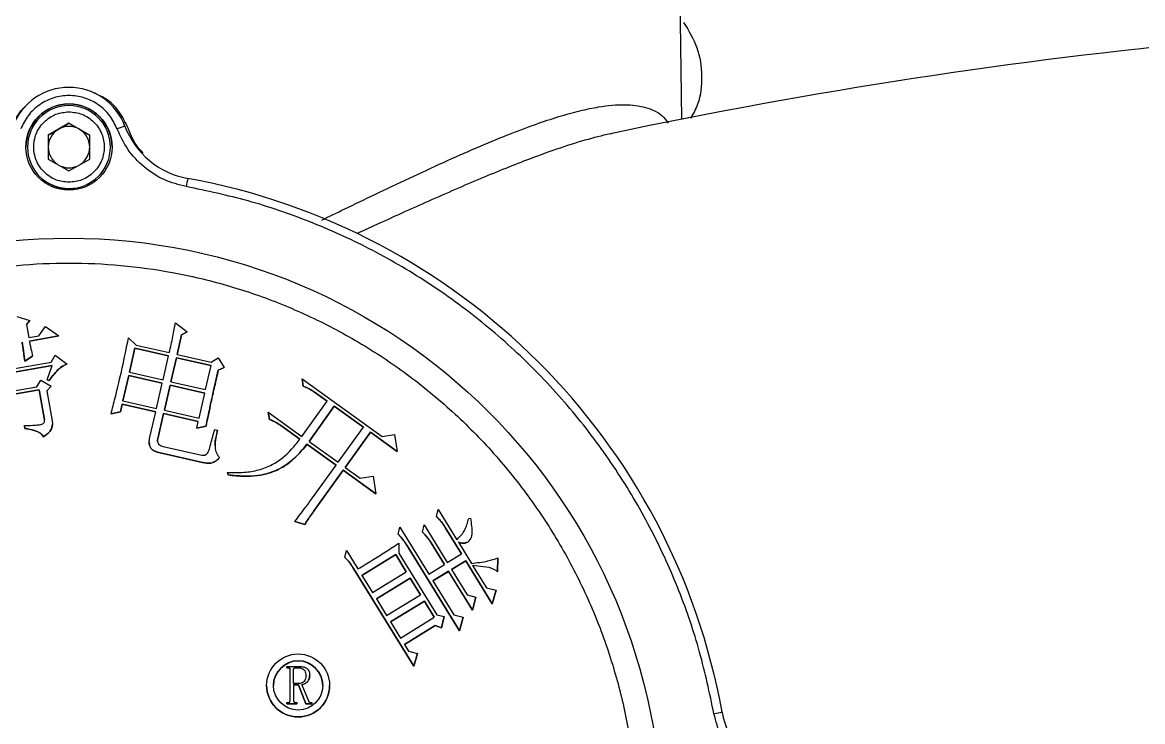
# Model space of a CAD drawing. Header units: millimetres. Extents: x 1953 to 4389, y 564 to 2287.
# Drawn here: x 3522.7 to 3657.7, y 2042.6 to 2126.9 of the extents above; entities that cross this region are included whole.
import ezdxf

# ---------------------------------------------------------------- set-up
doc = ezdxf.new("R2010")
doc.units = ezdxf.units.MM

msp = doc.modelspace()

# ---------------------------------------------------------------- linework, layer by layer
at = {"color": 7, "linetype": 'Continuous', "lineweight": 25}
for p, q in [((3602.173, 2115.231), (3601.802, 2143.596)), ((3528.324, 2114.754), (3525.824, 2113.311)), ((3525.824, 2113.304), (3527.074, 2114.026)), ((3527.074, 2114.026), (3528.324, 2114.747)), ((3530.824, 2113.31), (3528.324, 2114.754)), ((3528.324, 2114.747), (3528.324, 2114.754)), ((3528.324, 2114.747), (3529.574, 2114.026)), ((3529.574, 2114.026), (3530.824, 2113.304)), ((3525.824, 2113.311), (3525.824, 2110.424)), ((3530.824, 2110.424), (3530.824, 2113.31)), ((3593.521, 2113.46), (3593.719, 2113.496)), ((3523.324, 2111.866), (3523.324, 2111.854)), ((3533.324, 2111.854), (3533.324, 2111.866)), ((3525.824, 2110.424), (3528.324, 2108.98)), ((3528.324, 2108.98), (3530.824, 2110.424)), ((3522.058, 2091.436), (3523.615, 2090.935)), ((3523.615, 2090.935), (3523.212, 2090.444)), ((3523.212, 2090.443), (3523.615, 2090.933)), ((3523.212, 2090.444), (3523.486, 2088.88)), ((3523.615, 2090.935), (3523.615, 2090.933)), ((3524.712, 2089.093), (3525.497, 2090.213)), ((3525.497, 2090.213), (3527.095, 2089.088)), ((3541.17, 2090.665), (3542.549, 2089.571)), ((3523.486, 2088.88), (3524.712, 2089.093)), ((3527.095, 2089.088), (3523.556, 2088.472)), ((3523.556, 2088.47), (3527.095, 2089.086)), ((3527.095, 2089.088), (3527.095, 2089.086)), ((3535.499, 2088.842), (3536.439, 2087.989)), ((3541.899, 2089.222), (3541.36, 2086.861)), ((3541.36, 2086.861), (3541.899, 2089.22)), ((3542.549, 2089.571), (3541.899, 2089.222)), ((3541.899, 2089.22), (3542.549, 2089.569)), ((3541.899, 2089.222), (3541.899, 2089.22)), ((3542.549, 2089.571), (3542.549, 2089.569)), ((3536.28, 2087.601), (3535.614, 2084.701)), ((3535.615, 2084.701), (3536.28, 2087.599)), ((3540.325, 2086.674), (3536.28, 2087.601)), ((3536.28, 2087.601), (3536.28, 2087.599)), ((3536.28, 2087.599), (3540.324, 2086.672)), ((3536.439, 2087.989), (3540.417, 2087.077)), ((3514.402, 2083.856), (3526.176, 2085.911)), ((3523.944, 2086.643), (3522.996, 2086.057)), ((3522.996, 2086.055), (3523.944, 2086.641)), ((3522.996, 2086.057), (3522.996, 2086.055)), ((3523.944, 2086.643), (3523.944, 2086.641)), ((3526.176, 2085.911), (3526.658, 2086.769)), ((3526.658, 2086.769), (3528.11, 2085.688)), ((3539.66, 2083.774), (3540.325, 2086.674)), ((3541.268, 2086.458), (3540.602, 2083.558)), ((3540.603, 2083.558), (3541.268, 2086.456)), ((3545.449, 2085.503), (3541.268, 2086.458)), ((3541.268, 2086.458), (3541.268, 2086.456)), ((3541.268, 2086.456), (3545.449, 2085.5)), ((3541.36, 2086.861), (3545.475, 2085.921)), ((3545.475, 2085.921), (3546.302, 2086.44)), ((3546.302, 2086.44), (3547.031, 2085.279)), ((3526.317, 2085.515), (3520.802, 2084.552)), ((3520.803, 2084.55), (3526.316, 2085.513)), ((3525.703, 2083.797), (3526.317, 2085.515)), ((3535.522, 2084.295), (3534.828, 2081.262)), ((3534.829, 2081.262), (3535.522, 2084.293)), ((3539.567, 2083.368), (3535.522, 2084.295)), ((3535.522, 2084.295), (3535.522, 2084.293)), ((3535.522, 2084.293), (3539.567, 2083.366)), ((3535.614, 2084.701), (3539.66, 2083.774)), ((3544.784, 2082.603), (3545.449, 2085.503)), ((3547.031, 2085.279), (3546.315, 2084.945)), ((3546.315, 2084.943), (3547.031, 2085.277)), ((3546.315, 2084.945), (3546.315, 2084.943)), ((3547.031, 2085.279), (3547.031, 2085.277)), ((3521.182, 2082.374), (3524.45, 2082.944)), ((3524.45, 2082.944), (3524.945, 2083.733)), ((3524.945, 2083.733), (3526.188, 2083.039)), ((3526.188, 2083.039), (3525.657, 2082.454)), ((3525.657, 2082.452), (3526.188, 2083.037)), ((3525.934, 2083.694), (3525.703, 2083.797)), ((3525.703, 2083.797), (3525.703, 2083.795)), ((3525.703, 2083.795), (3525.934, 2083.692)), ((3525.934, 2083.694), (3525.934, 2083.692)), ((3526.188, 2083.039), (3526.188, 2083.037)), ((3538.874, 2080.335), (3539.567, 2083.368)), ((3540.51, 2083.152), (3539.816, 2080.119)), ((3539.817, 2080.119), (3540.51, 2083.15)), ((3544.691, 2082.197), (3540.51, 2083.152)), ((3540.51, 2083.152), (3540.51, 2083.15)), ((3540.51, 2083.15), (3544.691, 2082.195)), ((3540.602, 2083.558), (3544.784, 2082.603)), ((3556.556, 2083.024), (3556.413, 2083.897)), ((3556.413, 2083.897), (3566.075, 2076.954)), ((3556.413, 2083.897), (3556.413, 2083.895)), ((3556.413, 2083.895), (3556.556, 2083.022)), ((3556.556, 2083.024), (3556.556, 2083.022)), ((3524.727, 2082.572), (3521.254, 2081.966)), ((3521.254, 2081.964), (3524.727, 2082.57)), ((3525.356, 2078.966), (3524.727, 2082.572)), ((3524.727, 2082.572), (3524.727, 2082.57)), ((3524.727, 2082.57), (3525.356, 2078.964)), ((3525.657, 2082.454), (3526.286, 2078.848)), ((3543.998, 2079.163), (3544.691, 2082.197)), ((3559.449, 2081.203), (3558.036, 2082.217)), ((3558.036, 2082.217), (3558.036, 2082.215)), ((3558.036, 2082.215), (3559.448, 2081.201)), ((3534.736, 2080.859), (3534.518, 2079.913)), ((3534.518, 2079.911), (3534.736, 2080.857)), ((3538.781, 2079.931), (3534.736, 2080.859)), ((3534.736, 2080.859), (3534.736, 2080.857)), ((3534.736, 2080.857), (3538.781, 2079.929)), ((3534.828, 2081.262), (3538.874, 2080.335)), ((3556.402, 2076.965), (3559.449, 2081.203)), ((3560.296, 2080.594), (3557.25, 2076.356)), ((3557.251, 2076.355), (3560.296, 2080.592)), ((3563.8, 2078.077), (3560.296, 2080.594)), ((3560.296, 2080.594), (3560.296, 2080.592)), ((3560.296, 2080.592), (3563.799, 2078.075)), ((3525.356, 2078.964), (3525.356, 2078.966)), ((3534.518, 2079.913), (3533.398, 2079.672)), ((3533.398, 2079.67), (3534.518, 2079.911)), ((3533.398, 2079.672), (3533.398, 2079.67)), ((3534.518, 2079.913), (3534.518, 2079.911)), ((3538.039, 2076.695), (3538.781, 2079.931)), ((3539.724, 2079.716), (3539.028, 2076.68)), ((3539.028, 2076.678), (3539.724, 2079.714)), ((3543.905, 2078.76), (3539.724, 2079.716)), ((3539.724, 2079.716), (3539.724, 2079.714)), ((3539.724, 2079.714), (3543.905, 2078.758)), ((3539.816, 2080.119), (3543.998, 2079.163)), ((3552.478, 2079.014), (3552.334, 2079.888)), ((3552.334, 2079.888), (3556.402, 2076.965)), ((3552.334, 2079.888), (3552.334, 2079.886)), ((3552.334, 2079.886), (3552.478, 2079.012)), ((3552.478, 2079.014), (3552.478, 2079.012)), ((3523.011, 2077.923), (3522.952, 2078.265)), ((3522.952, 2078.265), (3522.952, 2078.262)), ((3522.952, 2078.262), (3523.011, 2077.921)), ((3523.011, 2077.923), (3523.011, 2077.921)), ((3526.332, 2078.405), (3526.332, 2078.407)), ((3543.72, 2077.951), (3543.905, 2078.76)), ((3544.84, 2078.187), (3543.72, 2077.951)), ((3543.72, 2077.949), (3544.84, 2078.185)), ((3543.72, 2077.951), (3543.72, 2077.949)), ((3544.84, 2078.187), (3544.84, 2078.185)), ((3545.888, 2077.807), (3546.225, 2077.73)), ((3556.158, 2076.626), (3553.955, 2078.208)), ((3553.955, 2078.208), (3553.955, 2078.206)), ((3553.955, 2078.206), (3556.158, 2076.624)), ((3560.753, 2073.839), (3563.8, 2078.077)), ((3564.647, 2077.468), (3561.601, 2073.23)), ((3561.602, 2073.229), (3564.647, 2077.466)), ((3567.868, 2075.151), (3564.647, 2077.468)), ((3564.647, 2077.468), (3564.647, 2077.466)), ((3564.647, 2077.466), (3567.868, 2075.149)), ((3525.223, 2076.908), (3525.223, 2076.906)), ((3537.983, 2076.216), (3537.983, 2076.214)), ((3539.028, 2076.68), (3539.028, 2076.678)), ((3557.25, 2076.356), (3560.753, 2073.839)), ((3566.075, 2076.954), (3567.534, 2077.191)), ((3567.534, 2077.191), (3567.868, 2075.151)), ((3544.406, 2073.818), (3539.146, 2075.023)), ((3539.146, 2075.023), (3539.146, 2075.021)), ((3539.146, 2075.021), (3544.406, 2073.816)), ((3539.667, 2075.755), (3544.321, 2074.689)), ((3560.509, 2073.5), (3557.006, 2076.017)), ((3557.006, 2076.017), (3557.006, 2076.015)), ((3557.006, 2076.015), (3560.508, 2073.498)), ((3567.868, 2075.151), (3567.868, 2075.149)), ((3544.406, 2073.818), (3544.406, 2073.816)), ((3557.666, 2069.544), (3560.509, 2073.5)), ((3547.492, 2072.313), (3547.443, 2072.606)), ((3547.443, 2072.606), (3547.443, 2072.604)), ((3547.443, 2072.604), (3547.492, 2072.311)), ((3547.492, 2072.313), (3547.492, 2072.311)), ((3561.357, 2072.891), (3558.19, 2068.484)), ((3558.19, 2068.481), (3561.357, 2072.889)), ((3565.312, 2070.048), (3561.357, 2072.891)), ((3561.357, 2072.891), (3561.357, 2072.889)), ((3561.357, 2072.889), (3565.312, 2070.046)), ((3561.601, 2073.23), (3563.409, 2071.931)), ((3563.409, 2071.931), (3564.963, 2072.185)), ((3564.963, 2072.185), (3565.312, 2070.048)), ((3565.312, 2070.048), (3565.312, 2070.046)), ((3558.19, 2068.484), (3558.19, 2068.481)), ((3572.618, 2067.288), (3572.824, 2068.146)), ((3572.824, 2068.146), (3575.077, 2064.483)), ((3556.744, 2066.352), (3555.539, 2066.701)), ((3555.539, 2066.701), (3555.539, 2066.699)), ((3555.539, 2066.699), (3556.744, 2066.35)), ((3576.499, 2067.067), (3576.713, 2067.119)), ((3556.744, 2066.352), (3556.744, 2066.35)), ((3567.98, 2065.167), (3568.185, 2066.024)), ((3568.185, 2066.024), (3571.673, 2060.353)), ((3570.916, 2065.423), (3571.121, 2066.284)), ((3571.121, 2066.284), (3573.918, 2061.735)), ((3575.631, 2062.788), (3573.669, 2065.978)), ((3573.669, 2065.978), (3573.669, 2065.976)), ((3573.669, 2065.976), (3575.63, 2062.788)), ((3576.87, 2065.538), (3576.87, 2065.54)), ((3568.075, 2064.085), (3568.088, 2062.87)), ((3573.564, 2061.517), (3571.966, 2064.116)), ((3571.966, 2064.116), (3571.966, 2064.114)), ((3571.966, 2064.114), (3573.563, 2061.516)), ((3575.259, 2064.188), (3576.823, 2061.648)), ((3561.564, 2062.359), (3561.769, 2063.217)), ((3561.769, 2063.217), (3563.148, 2060.972)), ((3567.697, 2062.711), (3563.621, 2060.204)), ((3563.622, 2060.203), (3567.697, 2062.709)), ((3568.971, 2060.643), (3567.697, 2062.711)), ((3567.697, 2062.711), (3567.697, 2062.709)), ((3567.697, 2062.709), (3568.97, 2060.643)), ((3568.088, 2062.87), (3572.667, 2055.427)), ((3575.39, 2053.518), (3569.03, 2063.857)), ((3569.03, 2063.857), (3569.03, 2063.854)), ((3569.03, 2063.854), (3575.39, 2053.516)), ((3573.918, 2061.735), (3575.631, 2062.788)), ((3571.673, 2060.353), (3573.564, 2061.517)), ((3576.14, 2061.961), (3574.427, 2060.908)), ((3574.428, 2060.906), (3576.14, 2061.959)), ((3579.338, 2056.762), (3576.14, 2061.961)), ((3576.14, 2061.961), (3576.14, 2061.959)), ((3576.14, 2061.959), (3579.338, 2056.76)), ((3576.967, 2061.411), (3578.639, 2058.694)), ((3580.003, 2062.3), (3579.962, 2060.646)), ((3579.962, 2060.644), (3580.003, 2062.298)), ((3580.003, 2062.3), (3580.003, 2062.298)), ((3569.883, 2049.234), (3562.614, 2061.049)), ((3562.614, 2061.049), (3562.614, 2061.047)), ((3562.614, 2061.047), (3569.883, 2049.232)), ((3563.621, 2060.204), (3564.895, 2058.137)), ((3564.895, 2058.137), (3568.971, 2060.643)), ((3574.072, 2060.69), (3572.182, 2059.526)), ((3572.183, 2059.525), (3574.072, 2060.688)), ((3576.944, 2056.023), (3574.072, 2060.69)), ((3574.072, 2060.69), (3574.072, 2060.688)), ((3574.072, 2060.688), (3576.944, 2056.021)), ((3574.427, 2060.908), (3576.317, 2057.836)), ((3579.962, 2060.646), (3579.962, 2060.644)), ((3569.441, 2059.875), (3565.365, 2057.369)), ((3565.366, 2057.367), (3569.441, 2059.873)), ((3570.679, 2057.867), (3569.441, 2059.875)), ((3569.441, 2059.875), (3569.441, 2059.873)), ((3569.441, 2059.873), (3570.678, 2057.866)), ((3572.182, 2059.526), (3574.691, 2055.45)), ((3578.639, 2058.694), (3579.785, 2058.422)), ((3565.365, 2057.369), (3566.603, 2055.36)), ((3566.603, 2055.36), (3570.679, 2057.867)), ((3576.317, 2057.836), (3577.368, 2057.584)), ((3577.368, 2057.584), (3576.944, 2056.023)), ((3576.944, 2056.021), (3577.368, 2057.582)), ((3577.368, 2057.584), (3577.368, 2057.582)), ((3579.785, 2058.422), (3579.338, 2056.762)), ((3579.338, 2056.76), (3579.785, 2058.42)), ((3579.785, 2058.422), (3579.785, 2058.42)), ((3571.152, 2057.099), (3567.076, 2054.592)), ((3567.077, 2054.591), (3571.152, 2057.097)), ((3572.349, 2055.149), (3571.152, 2057.099)), ((3571.152, 2057.099), (3571.152, 2057.097)), ((3571.152, 2057.097), (3572.348, 2055.149)), ((3576.944, 2056.023), (3576.944, 2056.021)), ((3579.338, 2056.762), (3579.338, 2056.76)), ((3567.076, 2054.592), (3568.273, 2052.643)), ((3568.273, 2052.643), (3572.349, 2055.149)), ((3572.667, 2055.427), (3573.528, 2055.224)), ((3573.528, 2055.224), (3573.209, 2053.886)), ((3573.209, 2053.884), (3573.528, 2055.222)), ((3573.528, 2055.224), (3573.528, 2055.222)), ((3574.691, 2055.45), (3575.834, 2055.178)), ((3575.834, 2055.178), (3575.39, 2053.518)), ((3575.39, 2053.516), (3575.834, 2055.176)), ((3575.834, 2055.178), (3575.834, 2055.176)), ((3572.467, 2054.163), (3568.745, 2051.875)), ((3568.746, 2051.873), (3572.467, 2054.161)), ((3573.209, 2053.886), (3572.467, 2054.163)), ((3572.467, 2054.163), (3572.467, 2054.161)), ((3572.467, 2054.161), (3573.209, 2053.884)), ((3573.209, 2053.886), (3573.209, 2053.884)), ((3575.39, 2053.518), (3575.39, 2053.516)), ((3568.745, 2051.875), (3569.254, 2051.048)), ((3569.254, 2051.048), (3570.304, 2050.798)), ((3570.304, 2050.798), (3569.883, 2049.234)), ((3569.883, 2049.232), (3570.304, 2050.796)), ((3570.304, 2050.798), (3570.304, 2050.796)), ((3554.566, 2049.065), (3554.566, 2049.223)), ((3554.566, 2049.223), (3556.066, 2049.223)), ((3569.883, 2049.234), (3569.883, 2049.232)), ((3554.724, 2049.065), (3554.566, 2049.065)), ((3554.566, 2049.065), (3554.566, 2049.063)), ((3554.566, 2049.063), (3554.724, 2049.063)), ((3554.724, 2049.065), (3554.724, 2049.063)), ((3554.961, 2045.091), (3554.961, 2048.854)), ((3555.382, 2047.144), (3555.382, 2048.854)), ((3555.619, 2049.065), (3555.908, 2049.065)), ((3555.619, 2049.065), (3555.619, 2049.063)), ((3555.619, 2049.063), (3555.908, 2049.063)), ((3555.908, 2049.065), (3555.908, 2049.063)), ((3552.147, 2046.927), (3552.147, 2046.924)), ((3555.961, 2047.144), (3555.382, 2047.144)), ((3555.987, 2046.986), (3555.382, 2046.986)), ((3555.382, 2046.986), (3555.382, 2045.091)), ((3555.382, 2046.984), (3555.987, 2046.984)), ((3556.856, 2044.723), (3555.987, 2046.986)), ((3555.987, 2046.986), (3555.987, 2046.984)), ((3555.987, 2046.984), (3556.856, 2044.721)), ((3556.382, 2047.012), (3557.172, 2045.065)), ((3559.731, 2046.924), (3559.731, 2046.927)), ((3554.566, 2044.723), (3554.566, 2044.881)), ((3554.566, 2044.881), (3554.724, 2044.881)), ((3555.777, 2044.723), (3554.566, 2044.723)), ((3554.566, 2044.723), (3554.566, 2044.721)), ((3554.566, 2044.721), (3555.777, 2044.721)), ((3555.619, 2044.881), (3555.777, 2044.881)), ((3555.777, 2044.881), (3555.777, 2044.723)), ((3555.777, 2044.723), (3555.777, 2044.721)), ((3557.593, 2044.723), (3556.856, 2044.723)), ((3556.856, 2044.723), (3556.856, 2044.721)), ((3556.856, 2044.721), (3557.593, 2044.721)), ((3557.435, 2044.881), (3557.593, 2044.881)), ((3557.593, 2044.881), (3557.593, 2044.723)), ((3557.593, 2044.723), (3557.593, 2044.721))]:
    msp.add_line(p, q, dxfattribs=at)
for centre, radius in [((3528.324, 2111.871), 5.2), ((3528.324, 2029.372), 71.5), ((3555.939, 2046.927), 3.792), ((3555.939, 2046.927), 2.971)]:
    msp.add_circle(centre, radius, dxfattribs=at)
for centre, radius, start, end in [((3729.512, 1470.794), 656.897, 95.489386, 101.924805), ((3528.324, 2111.869), 7.2, 20.5868, 159.4132), ((3528.324, 2111.854), 5.2, 0.00011, 179.99974), ((3528.324, 2111.866), 5, 359.99994, 179.99975), ((3528.324, 2111.861), 2.5, 119.9996, 179.99966), ((3528.324, 2111.861), 2.5, 59.99975, 119.99962), ((3528.324, 2111.861), 2.5, 359.99971, 59.99978), ((3578.165, 1997.521), 124.574, 110.24211, 110.7017), ((3544.426, 2117.917), 10, 200.58678, 259.69395), ((3528.324, 2111.866), 5, 179.99991, 269.99976), ((3528.324, 2111.854), 5, 179.99991, 269.99976), ((3528.324, 2111.861), 2.5, 179.99971, 236.17979), ((3528.324, 2111.866), 5, 269.99962, 359.99978), ((3528.324, 2111.854), 5, 269.99962, 359.99978), ((3528.324, 2111.861), 2.5, 303.81959, 359.99967), ((3528.324, 2111.861), 2.5, 243.81973, 296.17964), ((4180.627, 1991.306), 648.589, 169.627839, 169.715992), ((3528.324, 2029.369), 80, 10.30617, 79.69396), ((3555.939, 2046.924), 2.971, 0.0001, 179.9999), ((3555.939, 2046.924), 3.792, 180.00009, 359.99975), ((3627.53, 1926.773), 118.693, 99.94425, 100.42679), ((3616.872, 2045.471), 10, 190.30615, 249.41337)]:
    msp.add_arc(centre, radius, start, end, dxfattribs=at)
for points, knots in [([(3602.394, 2126.904), (3602.996, 2125.911), (3604.2, 2123.925), (3604.701, 2120.45), (3604.408, 2117.455), (3603.55, 2115.884), (3603.246, 2115.329)], [0, 0, 0, 0, 0.2818923, 0.5637846, 0.8456768, 1, 1, 1, 1]), ([(3534.128, 2114.051), (3533.864, 2114.605), (3533.323, 2115.739), (3531.904, 2117.048), (3530.188, 2117.886), (3528.324, 2118.162), (3526.46, 2117.886), (3524.743, 2117.048), (3523.325, 2115.739), (3522.784, 2114.605), (3522.52, 2114.051)], [0, 0, 0, 0, 0.122089, 0.25, 0.377911, 0.5, 0.622089, 0.75, 0.877911, 1, 1, 1, 1]), ([(3535.449, 2114.136), (3535.123, 2114.826), (3534.469, 2116.205), (3532.952, 2117.698), (3531.756, 2118.213), (3531.261, 2118.426)], [0, 0, 0, 0, 0.3697023, 0.7394046, 1, 1, 1, 1]), ([(3523.033, 2116.693), (3522.83, 2116.514), (3522.055, 2115.827), (3521.652, 2114.855), (3521.354, 2114.136)], [0, 0, 0, 0, 0.2606409, 1, 1, 1, 1]), ([(3558.778, 2103.058), (3559.712, 2103.509), (3561.858, 2104.545), (3565.403, 2106.251), (3569.386, 2108.145), (3573.498, 2110.049), (3577.444, 2111.801), (3581.143, 2113.34), (3584.449, 2114.595), (3587.35, 2115.56), (3589.895, 2116.266), (3592.617, 2116.83), (3595.357, 2117.076), (3597.887, 2116.72), (3599.628, 2115.972), (3600.299, 2115.078), (3600.538, 2114.759)], [0, 0, 0, 0, 0.0469431, 0.1078801, 0.183383, 0.2583795, 0.3343242, 0.4100721, 0.481911, 0.5462274, 0.6084698, 0.6687832, 0.7633296, 0.8552304, 0.9483781, 1, 1, 1, 1]), ([(3528.324, 2107.617), (3527.789, 2107.674), (3526.967, 2107.761), (3525.977, 2108.291), (3525.297, 2108.84), (3524.745, 2109.521), (3524.232, 2110.51), (3523.971, 2111.867), (3524.232, 2113.224), (3524.745, 2114.214), (3525.297, 2114.895), (3525.977, 2115.443), (3526.967, 2115.973), (3527.789, 2116.06), (3528.324, 2116.117)], [0, 0, 0, 0, 0.1197284, 0.1841803, 0.25, 0.3158197, 0.3802716, 0.5, 0.6197284, 0.6841803, 0.75, 0.8158197, 0.8802716, 1, 1, 1, 1]), ([(3528.324, 2116.117), (3528.859, 2116.06), (3529.681, 2115.973), (3530.671, 2115.443), (3531.351, 2114.895), (3531.903, 2114.214), (3532.416, 2113.224), (3532.677, 2111.867), (3532.416, 2110.51), (3531.903, 2109.521), (3531.351, 2108.84), (3530.671, 2108.291), (3529.681, 2107.761), (3528.858, 2107.674), (3528.324, 2107.617)], [0, 0, 0, 0, 0.1197284, 0.1841803, 0.25, 0.3158197, 0.3802716, 0.5, 0.6197284, 0.6841803, 0.75, 0.8158197, 0.8802716, 1, 1, 1, 1]), ([(3542.458, 2107.097), (3541.555, 2107.33), (3539.718, 2107.805), (3537.304, 2109.39), (3535.314, 2111.482), (3534.519, 2113.205), (3534.128, 2114.051)], [0, 0, 0, 0, 0.2457963, 0.5, 0.7542037, 1, 1, 1, 1]), ([(3537.271, 2111.147), (3537.053, 2111.372), (3536.229, 2112.217), (3535.78, 2113.323), (3535.449, 2114.136)], [0, 0, 0, 0, 0.2655457, 1, 1, 1, 1]), ([(3593.91, 2113.543), (3592.92, 2113.313), (3590.92, 2112.849), (3587.53, 2111.777), (3583.275, 2110.247), (3578.031, 2108.128), (3571.736, 2105.384), (3566.688, 2103.1), (3563.671, 2101.721), (3562.961, 2101.397)], [0, 0, 0, 0, 0.122639, 0.2477412, 0.3757787, 0.5645067, 0.75334, 0.9420073, 1, 1, 1, 1]), ([(3606.049, 2043.505), (3605.523, 2046.001), (3604.461, 2051.038), (3601.922, 2058.415), (3598.653, 2065.658), (3594.59, 2072.636), (3589.778, 2079.24), (3584.286, 2085.333), (3578.192, 2090.826), (3571.589, 2095.637), (3564.61, 2099.7), (3557.368, 2102.969), (3549.991, 2105.508), (3544.954, 2106.57), (3542.458, 2107.097)], [0, 0, 0, 0, 0.07995876, 0.16137147, 0.24414236, 0.32889261, 0.41421659, 0.49999999, 0.58577836, 0.67110241, 0.75585763, 0.83862366, 0.92003884, 1, 1, 1, 1]), ([(3459.824, 2029.378), (3459.879, 2031.467), (3459.989, 2035.645), (3460.898, 2041.984), (3462.384, 2048.336), (3464.558, 2054.702), (3467.389, 2060.925), (3470.903, 2066.948), (3475.057, 2072.64), (3479.801, 2077.901), (3485.062, 2082.645), (3490.754, 2086.799), (3496.777, 2090.312), (3503, 2093.144), (3509.365, 2095.315), (3515.718, 2096.81), (3522.057, 2097.688), (3528.324, 2097.973), (3534.591, 2097.688), (3540.93, 2096.811), (3547.282, 2095.315), (3553.648, 2093.144), (3559.871, 2090.312), (3565.894, 2086.799), (3571.586, 2082.645), (3576.847, 2077.901), (3581.591, 2072.64), (3585.745, 2066.948), (3589.259, 2060.925), (3592.089, 2054.702), (3594.263, 2048.337), (3595.749, 2041.984), (3596.659, 2035.645), (3596.769, 2031.467), (3596.824, 2029.378)], [0, 0, 0, 0, 0.0291236, 0.0582485, 0.08912, 0.1199941, 0.1519015, 0.1843128, 0.2170688, 0.25, 0.2829312, 0.3156872, 0.3480985, 0.3800059, 0.4108775, 0.4417515, 0.4708745, 0.5, 0.529123, 0.5582485, 0.58912, 0.6199941, 0.6519015, 0.6843128, 0.7170688, 0.75, 0.7829312, 0.8156872, 0.8480985, 0.8800059, 0.9108775, 0.9417515, 0.9708751, 1, 1, 1, 1]), ([(3540.417, 2087.077), (3540.491, 2087.402), (3540.639, 2088.052), (3540.893, 2089.248), (3541.063, 2090.12), (3541.17, 2090.665)], [0, 0, 0, 0, 0.2727442, 0.5454921, 1, 1, 1, 1]), ([(3522.996, 2086.057), (3522.956, 2086.388), (3522.89, 2086.932), (3522.776, 2087.684), (3522.705, 2088.107), (3522.67, 2088.318)], [0, 0, 0, 0, 0.4378405, 0.7188841, 1, 1, 1, 1]), ([(3522.67, 2088.316), (3522.725, 2087.987), (3522.815, 2087.447), (3522.919, 2086.693), (3522.97, 2086.268), (3522.996, 2086.055)], [0, 0, 0, 0, 0.4378401, 0.7188825, 1, 1, 1, 1]), ([(3523.556, 2088.472), (3523.585, 2088.308), (3523.643, 2087.98), (3523.766, 2087.368), (3523.875, 2086.925), (3523.944, 2086.643)], [0, 0, 0, 0, 0.267397, 0.5348099, 1, 1, 1, 1]), ([(3533.398, 2079.672), (3533.563, 2080.318), (3534.033, 2082.16), (3534.755, 2085.212), (3535.251, 2087.632), (3535.499, 2088.842)], [0, 0, 0, 0, 0.2125808, 0.6061918, 1, 1, 1, 1]), ([(3528.11, 2085.688), (3527.892, 2085.597), (3527.417, 2085.398), (3526.685, 2084.694), (3526.226, 2084.084), (3525.934, 2083.694)], [0, 0, 0, 0, 0.2342966, 0.5118133, 1, 1, 1, 1]), ([(3525.934, 2083.692), (3526.131, 2083.962), (3526.52, 2084.491), (3527.167, 2085.178), (3527.728, 2085.569), (3528.057, 2085.669), (3528.11, 2085.685)], [0, 0, 0, 0, 0.3337908, 0.6563325, 0.9445237, 1, 1, 1, 1]), ([(3546.315, 2084.945), (3546.166, 2084.295), (3545.869, 2082.995), (3545.36, 2080.747), (3545.034, 2079.14), (3544.84, 2078.187)], [0, 0, 0, 0, 0.2891484, 0.5782944, 1, 1, 1, 1]), ([(3544.84, 2078.185), (3544.971, 2078.839), (3545.233, 2080.147), (3545.734, 2082.398), (3546.098, 2083.995), (3546.315, 2084.943)], [0, 0, 0, 0, 0.28924876, 0.5783935, 1, 1, 1, 1]), ([(3558.036, 2082.217), (3557.899, 2082.312), (3557.625, 2082.502), (3557.136, 2082.784), (3556.769, 2082.936), (3556.556, 2083.024)], [0, 0, 0, 0, 0.2959723, 0.59214985, 1, 1, 1, 1]), ([(3556.556, 2083.022), (3556.711, 2082.959), (3557.021, 2082.835), (3557.519, 2082.569), (3557.846, 2082.345), (3558.036, 2082.215)], [0, 0, 0, 0, 0.2959938, 0.5922002, 1, 1, 1, 1]), ([(3522.952, 2078.265), (3523.285, 2078.277), (3523.858, 2078.297), (3524.513, 2078.345), (3524.917, 2078.39), (3525.125, 2078.444), (3525.266, 2078.545), (3525.344, 2078.66), (3525.375, 2078.807), (3525.363, 2078.911), (3525.356, 2078.966)], [0, 0, 0, 0, 0.3580245, 0.615683, 0.7049216, 0.7950414, 0.841826, 0.8884884, 0.9407001, 1, 1, 1, 1]), ([(3526.286, 2078.848), (3526.312, 2078.68), (3526.364, 2078.35), (3526.224, 2077.862), (3525.864, 2077.339), (3525.475, 2077.078), (3525.223, 2076.908)], [0, 0, 0, 0, 0.2113021, 0.4164676, 0.6215012, 1, 1, 1, 1]), ([(3553.955, 2078.208), (3553.818, 2078.303), (3553.544, 2078.493), (3553.055, 2078.774), (3552.689, 2078.926), (3552.478, 2079.014)], [0, 0, 0, 0, 0.2963846, 0.5929775, 1, 1, 1, 1]), ([(3552.478, 2079.012), (3552.632, 2078.95), (3552.941, 2078.824), (3553.439, 2078.559), (3553.766, 2078.335), (3553.955, 2078.206)], [0, 0, 0, 0, 0.2964036, 0.5930179, 1, 1, 1, 1]), ([(3525.223, 2076.908), (3525.191, 2076.995), (3525.127, 2077.169), (3524.77, 2077.454), (3524.062, 2077.735), (3523.407, 2077.852), (3523.011, 2077.923)], [0, 0, 0, 0, 0.10724009, 0.21472042, 0.52510421, 1, 1, 1, 1]), ([(3523.011, 2077.921), (3523.339, 2077.862), (3523.997, 2077.743), (3524.728, 2077.493), (3525.134, 2077.156), (3525.194, 2076.988), (3525.223, 2076.906)], [0, 0, 0, 0, 0.3945612, 0.7926556, 0.8991599, 1, 1, 1, 1]), ([(3525.223, 2076.906), (3525.504, 2077.098), (3525.921, 2077.383), (3526.269, 2077.951), (3526.306, 2078.26), (3526.324, 2078.407)], [0, 0, 0, 0, 0.5209646, 0.773813, 1, 1, 1, 1]), ([(3544.321, 2074.689), (3544.412, 2074.684), (3544.576, 2074.676), (3544.804, 2074.754), (3544.983, 2074.899), (3545.242, 2075.326), (3545.458, 2076.335), (3545.721, 2077.235), (3545.888, 2077.807)], [0, 0, 0, 0, 0.07162, 0.12969894, 0.18785807, 0.25124396, 0.52313415, 1, 1, 1, 1]), ([(3545.945, 2075.847), (3545.939, 2075.891), (3545.895, 2076.227), (3546.053, 2076.861), (3546.167, 2077.438), (3546.225, 2077.728)], [0, 0, 0, 0, 0.0697023, 0.5329593, 1, 1, 1, 1]), ([(3546.225, 2077.73), (3546.155, 2077.404), (3546.021, 2076.778), (3545.885, 2075.908), (3545.99, 2075.125), (3546.248, 2074.666), (3546.426, 2074.448), (3546.456, 2074.412)], [0, 0, 0, 0, 0.2884014, 0.5546776, 0.7569491, 0.9590558, 1, 1, 1, 1]), ([(3539.146, 2075.023), (3538.951, 2075.078), (3538.627, 2075.169), (3538.248, 2075.456), (3538.039, 2075.787), (3537.958, 2076.219), (3538.008, 2076.515), (3538.039, 2076.695)], [0, 0, 0, 0, 0.26318063, 0.43611551, 0.61008847, 0.76257623, 1, 1, 1, 1]), ([(3538.02, 2076.213), (3538.01, 2076.131), (3537.988, 2075.931), (3538.124, 2075.63), (3538.377, 2075.332), (3538.739, 2075.131), (3539.017, 2075.056), (3539.146, 2075.021)], [0, 0, 0, 0, 0.1346891, 0.32911, 0.5231946, 0.7785937, 1, 1, 1, 1]), ([(3539.028, 2076.68), (3539.009, 2076.559), (3538.981, 2076.372), (3539.06, 2076.125), (3539.201, 2075.948), (3539.415, 2075.823), (3539.585, 2075.777), (3539.667, 2075.755)], [0, 0, 0, 0, 0.281112, 0.4350464, 0.5892091, 0.8013243, 1, 1, 1, 1]), ([(3539.022, 2076.293), (3539.011, 2076.34), (3538.983, 2076.467), (3539.01, 2076.596), (3539.028, 2076.678)], [0, 0, 0, 0, 0.3680617, 1, 1, 1, 1]), ([(3547.443, 2072.606), (3548.112, 2072.593), (3549.365, 2072.569), (3551.181, 2072.88), (3553.224, 2073.638), (3554.881, 2075.024), (3555.831, 2076.215), (3556.158, 2076.626)], [0, 0, 0, 0, 0.1989974, 0.3726503, 0.5456254, 0.8432566, 1, 1, 1, 1]), ([(3557.006, 2076.017), (3556.583, 2075.5), (3555.516, 2074.197), (3553.294, 2072.631), (3550.353, 2072.046), (3548.444, 2072.224), (3547.492, 2072.313)], [0, 0, 0, 0, 0.1857159, 0.4679578, 0.7348593, 1, 1, 1, 1]), ([(3547.492, 2072.311), (3548.156, 2072.244), (3549.825, 2072.074), (3552.057, 2072.302), (3553.936, 2073.134), (3555.525, 2074.24), (3556.431, 2075.326), (3557.006, 2076.015)], [0, 0, 0, 0, 0.18536599, 0.4664547, 0.60922565, 0.75230517, 1, 1, 1, 1]), ([(3546.456, 2074.412), (3546.292, 2074.237), (3546.014, 2073.94), (3545.427, 2073.71), (3544.896, 2073.721), (3544.548, 2073.79), (3544.406, 2073.818)], [0, 0, 0, 0, 0.3125276, 0.5301767, 0.8091829, 1, 1, 1, 1]), ([(3544.406, 2073.816), (3544.744, 2073.752), (3545.261, 2073.655), (3545.929, 2073.9), (3546.254, 2074.176), (3546.412, 2074.359), (3546.456, 2074.41)], [0, 0, 0, 0, 0.4441615, 0.6790996, 0.912032, 1, 1, 1, 1]), ([(3555.539, 2066.701), (3555.742, 2066.965), (3556.148, 2067.494), (3556.705, 2068.233), (3557.211, 2068.916), (3557.514, 2069.335), (3557.666, 2069.544)], [0, 0, 0, 0, 0.28162406, 0.56325086, 0.78161879, 1, 1, 1, 1]), ([(3558.19, 2068.484), (3557.997, 2068.212), (3557.651, 2067.726), (3557.172, 2067.014), (3556.887, 2066.572), (3556.744, 2066.352)], [0, 0, 0, 0, 0.3881543, 0.694028, 1, 1, 1, 1]), ([(3556.744, 2066.35), (3556.925, 2066.63), (3557.248, 2067.13), (3557.733, 2067.839), (3558.038, 2068.267), (3558.19, 2068.481)], [0, 0, 0, 0, 0.38815448, 0.69402924, 1, 1, 1, 1]), ([(3573.669, 2065.978), (3573.579, 2066.118), (3573.397, 2066.398), (3573.058, 2066.846), (3572.779, 2067.127), (3572.618, 2067.288)], [0, 0, 0, 0, 0.2970338, 0.5942695, 1, 1, 1, 1]), ([(3572.618, 2067.286), (3572.737, 2067.169), (3572.974, 2066.934), (3573.329, 2066.497), (3573.545, 2066.167), (3573.669, 2065.976)], [0, 0, 0, 0, 0.297059, 0.59435, 1, 1, 1, 1]), ([(3575.76, 2065.228), (3575.866, 2065.403), (3576.079, 2065.753), (3576.3, 2066.382), (3576.428, 2066.822), (3576.499, 2067.067)], [0, 0, 0, 0, 0.3080819, 0.6148901, 1, 1, 1, 1]), ([(3576.713, 2067.119), (3576.758, 2066.788), (3576.845, 2066.152), (3576.899, 2065.375), (3576.802, 2064.764), (3576.594, 2064.442), (3576.425, 2064.273), (3576.376, 2064.224)], [0, 0, 0, 0, 0.3287543, 0.6337994, 0.7646363, 0.9315296, 1, 1, 1, 1]), ([(3571.966, 2064.116), (3571.876, 2064.256), (3571.695, 2064.536), (3571.355, 2064.984), (3571.076, 2065.263), (3570.916, 2065.423)], [0, 0, 0, 0, 0.2973696, 0.5949685, 1, 1, 1, 1]), ([(3570.916, 2065.421), (3571.034, 2065.304), (3571.272, 2065.069), (3571.628, 2064.635), (3571.842, 2064.304), (3571.966, 2064.114)], [0, 0, 0, 0, 0.2973888, 0.5950408, 1, 1, 1, 1]), ([(3563.148, 2060.972), (3563.716, 2061.323), (3564.825, 2062.008), (3566.475, 2063.034), (3567.542, 2063.735), (3568.075, 2064.085)], [0, 0, 0, 0, 0.3431832, 0.6715556, 1, 1, 1, 1]), ([(3569.03, 2063.857), (3568.94, 2063.997), (3568.759, 2064.277), (3568.419, 2064.725), (3568.141, 2065.005), (3567.98, 2065.167)], [0, 0, 0, 0, 0.2970338, 0.5942695, 1, 1, 1, 1]), ([(3567.98, 2065.164), (3568.098, 2065.047), (3568.336, 2064.813), (3568.69, 2064.376), (3568.906, 2064.045), (3569.03, 2063.854)], [0, 0, 0, 0, 0.297059, 0.59435, 1, 1, 1, 1]), ([(3575.077, 2064.483), (3575.183, 2064.613), (3575.343, 2064.809), (3575.578, 2065.051), (3575.699, 2065.169), (3575.76, 2065.228)], [0, 0, 0, 0, 0.4983742, 0.7490822, 1, 1, 1, 1]), ([(3576.376, 2064.224), (3576.247, 2064.169), (3575.965, 2064.05), (3575.571, 2064.103), (3575.336, 2064.167), (3575.259, 2064.188)], [0, 0, 0, 0, 0.3603885, 0.7895238, 1, 1, 1, 1]), ([(3575.259, 2064.186), (3575.391, 2064.151), (3575.655, 2064.081), (3576.051, 2064.071), (3576.277, 2064.176), (3576.376, 2064.222)], [0, 0, 0, 0, 0.3565847, 0.7163644, 1, 1, 1, 1]), ([(3562.614, 2061.049), (3562.524, 2061.189), (3562.343, 2061.469), (3562.003, 2061.918), (3561.724, 2062.198), (3561.564, 2062.359)], [0, 0, 0, 0, 0.2970338, 0.5942695, 1, 1, 1, 1]), ([(3561.564, 2062.357), (3561.682, 2062.24), (3561.92, 2062.005), (3562.274, 2061.568), (3562.49, 2061.238), (3562.614, 2061.047)], [0, 0, 0, 0, 0.297059, 0.59435, 1, 1, 1, 1]), ([(3576.823, 2061.648), (3577.154, 2061.686), (3577.816, 2061.763), (3578.889, 2061.941), (3579.605, 2062.172), (3580.003, 2062.3)], [0, 0, 0, 0, 0.3073895, 0.6148574, 1, 1, 1, 1]), ([(3579.962, 2060.646), (3579.848, 2060.732), (3579.351, 2061.106), (3578.27, 2061.24), (3577.384, 2061.356), (3576.967, 2061.411)], [0, 0, 0, 0, 0.1355582, 0.59251724, 1, 1, 1, 1]), ([(3556.066, 2049.223), (3556.255, 2049.213), (3556.559, 2049.198), (3556.927, 2049.032), (3557.156, 2048.825), (3557.306, 2048.532), (3557.321, 2048.303), (3557.329, 2048.17)], [0, 0, 0, 0, 0.3001846, 0.4844442, 0.6359343, 0.7877448, 1, 1, 1, 1]), ([(3554.961, 2048.854), (3554.96, 2048.885), (3554.957, 2048.934), (3554.927, 2048.996), (3554.887, 2049.033), (3554.819, 2049.062), (3554.763, 2049.064), (3554.724, 2049.065)], [0, 0, 0, 0, 0.2504106, 0.398556, 0.5474402, 0.6862357, 1, 1, 1, 1]), ([(3554.724, 2049.063), (3554.762, 2049.062), (3554.818, 2049.06), (3554.888, 2049.031), (3554.927, 2048.993), (3554.955, 2048.937), (3554.96, 2048.888), (3554.961, 2048.857), (3554.961, 2048.852)], [0, 0, 0, 0, 0.3046765, 0.4550368, 0.6065485, 0.7453901, 0.9603697, 1, 1, 1, 1]), ([(3555.382, 2048.854), (3555.384, 2048.881), (3555.387, 2048.928), (3555.418, 2048.987), (3555.468, 2049.031), (3555.537, 2049.061), (3555.592, 2049.064), (3555.619, 2049.065)], [0, 0, 0, 0, 0.22289413, 0.38483568, 0.54731898, 0.77307193, 1, 1, 1, 1]), ([(3555.382, 2048.852), (3555.384, 2048.879), (3555.387, 2048.926), (3555.418, 2048.985), (3555.468, 2049.029), (3555.537, 2049.059), (3555.592, 2049.062), (3555.619, 2049.063)], [0, 0, 0, 0, 0.2228941, 0.3848357, 0.547319, 0.7730719, 1, 1, 1, 1]), ([(3555.908, 2049.065), (3556.05, 2049.057), (3556.277, 2049.045), (3556.562, 2048.908), (3556.748, 2048.709), (3556.866, 2048.434), (3556.876, 2048.226), (3556.882, 2048.118)], [0, 0, 0, 0, 0.27235788, 0.4349177, 0.59830332, 0.79042618, 1, 1, 1, 1]), ([(3555.908, 2049.063), (3556.05, 2049.055), (3556.277, 2049.043), (3556.562, 2048.906), (3556.748, 2048.707), (3556.866, 2048.432), (3556.876, 2048.224), (3556.882, 2048.115)], [0, 0, 0, 0, 0.2723579, 0.4349177, 0.5983033, 0.7904262, 1, 1, 1, 1]), ([(3556.882, 2048.118), (3556.871, 2047.947), (3556.855, 2047.689), (3556.66, 2047.399), (3556.441, 2047.24), (3556.199, 2047.155), (3556.032, 2047.147), (3555.961, 2047.144)], [0, 0, 0, 0, 0.3308835, 0.5011791, 0.6709162, 0.8596877, 1, 1, 1, 1]), ([(3557.329, 2048.17), (3557.32, 2048.023), (3557.304, 2047.765), (3557.133, 2047.429), (3556.87, 2047.191), (3556.607, 2047.052), (3556.429, 2047.021), (3556.382, 2047.012)], [0, 0, 0, 0, 0.267946, 0.4692773, 0.6704052, 0.9119953, 1, 1, 1, 1]), ([(3556.382, 2047.01), (3556.526, 2047.049), (3556.797, 2047.123), (3557.098, 2047.383), (3557.288, 2047.716), (3557.326, 2047.987), (3557.329, 2048.148), (3557.329, 2048.168)], [0, 0, 0, 0, 0.2708017, 0.5092108, 0.7050775, 0.9633829, 1, 1, 1, 1]), ([(3554.724, 2044.881), (3554.769, 2044.883), (3554.833, 2044.885), (3554.904, 2044.925), (3554.941, 2044.972), (3554.959, 2045.03), (3554.96, 2045.072), (3554.961, 2045.091)], [0, 0, 0, 0, 0.3640306, 0.510061, 0.6558643, 0.8438409, 1, 1, 1, 1]), ([(3555.382, 2045.091), (3555.384, 2045.066), (3555.387, 2045.021), (3555.416, 2044.961), (3555.464, 2044.917), (3555.534, 2044.887), (3555.589, 2044.883), (3555.619, 2044.881)], [0, 0, 0, 0, 0.2102235, 0.3757588, 0.5425339, 0.746796, 1, 1, 1, 1]), ([(3557.172, 2045.065), (3557.185, 2045.04), (3557.212, 2044.99), (3557.269, 2044.928), (3557.347, 2044.888), (3557.404, 2044.883), (3557.435, 2044.881)], [0, 0, 0, 0, 0.2494577, 0.5009802, 0.7310389, 1, 1, 1, 1]), ([(3613.004, 2035.176), (3612.157, 2035.567), (3610.435, 2036.362), (3608.343, 2038.352), (3606.758, 2040.765), (3606.283, 2042.602), (3606.049, 2043.505)], [0, 0, 0, 0, 0.2457963, 0.5, 0.7542037, 1, 1, 1, 1])]:
    msp.add_open_spline(points, degree=3, knots=knots, dxfattribs=at)

doc.saveas('drawing.dxf')
